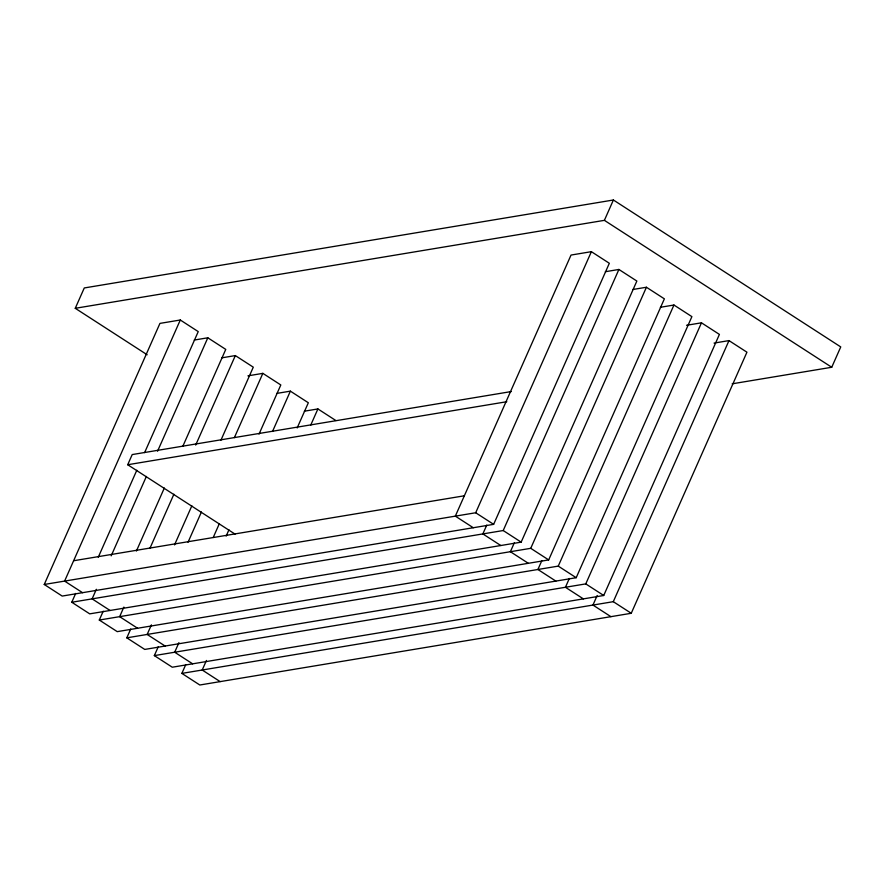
<?xml version="1.0" encoding="UTF-8"?>
<svg xmlns="http://www.w3.org/2000/svg" width="885" height="885" viewBox="0 0 885 885"><rect width="100%" height="100%" fill="white"/><g stroke="black" fill="none" stroke-linecap="round" stroke-linejoin="round"><path stroke-width="1.33" d="M147.175 354.774L75.258 308.301L84.274 287.957L613.394 199.999L840.75 346.92L831.734 367.264L732.183 383.813M473.287 527.737L455.332 516.132L571.035 255.057L591.379 251.672L609.334 263.276L493.642 524.351L62.193 596.07L44.25 584.476L159.942 323.39L180.297 320.005L198.24 331.609L144.62 452.611M180.297 320.005L64.605 581.091L82.548 592.684M235.078 534.131L127.705 464.736L132.208 454.569L511.331 391.546M605.34 271.717L618.903 269.46L636.857 281.054L521.154 542.14L89.717 613.858L71.773 602.254L75.679 593.426M98.268 557.218L136.81 470.256M96.365 589.299L92.117 598.868L110.072 610.473M111.189 555.846L146.379 476.44M157.552 451.228L207.82 337.793L225.763 349.398L182.764 446.438M632.864 289.495L646.426 287.249L664.369 298.842L548.678 559.917L117.24 631.636L99.297 620.042L103.202 611.214M136.401 551.056L164.322 488.033M123.889 607.088L119.641 616.657L137.595 628.261M149.886 548.423L173.902 494.228M195.685 445.066L235.344 355.582L253.287 367.175L220.896 440.276M660.376 307.283L673.95 305.026L691.893 316.631L576.201 577.706L144.764 649.424L126.809 637.831L130.726 629.003M174.533 544.894L191.846 505.822M151.412 624.865L147.164 634.445L165.119 646.039M188.018 542.262L201.426 512.006M234.37 437.644L262.856 373.359L280.81 384.964L259.028 434.115M686.55 325.293L701.473 322.815L719.417 334.408L603.725 595.494L172.287 667.213L154.333 655.608L158.249 646.78M213.23 537.472L219.369 523.61M178.925 642.654L174.688 652.234L192.631 663.827M226.151 536.1L228.938 529.794M272.514 431.482L290.38 391.148L308.334 402.752L297.161 427.953M714.062 343.081L728.986 340.603L746.94 352.197L631.248 613.283L199.811 685.001L181.856 673.396L185.773 664.569M206.448 660.442L202.211 670.011L220.155 681.616M310.646 425.32L317.903 408.936L335.846 420.53M75.258 308.301L604.389 220.343L613.394 199.999M44.25 584.476L475.688 512.758L591.379 251.672M486.772 525.093L482.856 533.92L500.81 545.525M71.773 602.254L503.211 530.535L618.903 269.46M514.296 542.881L510.38 551.709L528.334 563.303M99.297 620.042L530.735 548.324L646.426 287.249M541.819 560.659L537.903 569.486L555.846 581.091M126.809 637.831L558.258 566.112L673.95 305.026M569.332 578.447L565.427 587.275L583.37 598.88M154.333 655.608L585.77 583.89L701.473 322.815M597.187 595.483L592.95 605.063L610.893 616.657M181.856 673.396L613.294 601.678L728.986 340.603M194.246 340.05L207.82 337.793M221.77 357.839L235.344 355.582M247.933 375.848L262.856 373.359M276.817 393.405L290.38 391.148M304.34 411.193L317.903 408.936M127.705 464.736L506.817 401.713M73.621 560.747L464.348 495.788M604.389 220.343L831.734 367.264M475.688 512.758L493.642 524.351M503.211 530.535L521.154 542.14M530.735 548.324L548.678 559.917M558.258 566.112L576.201 577.706M585.77 583.89L603.725 595.494M613.294 601.678L631.248 613.283"/></g></svg>
